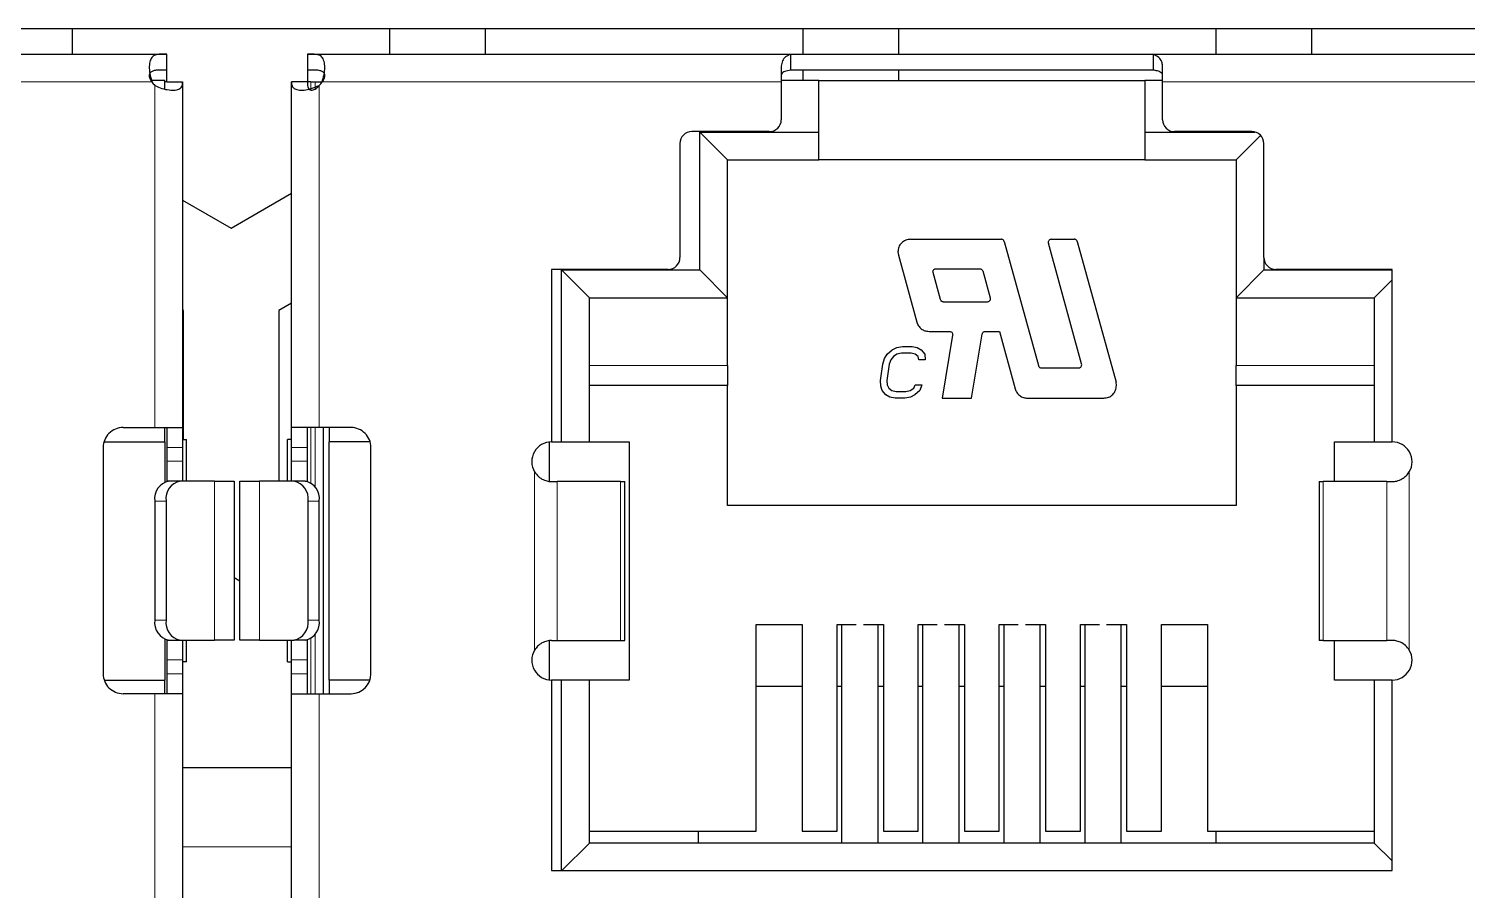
# Model space of a CAD drawing. Extents: x -260425 to 1294666, y -169889 to -2349.
# Drawn here: x 1000945.6 to 1001126.6, y -26463 to -26354.5 of the extents above; entities that cross this region are included whole.
import ezdxf

# ---------------------------------------------------------------- set-up
doc = ezdxf.new("R2010")
doc.units = 0
doc.header["$LTSCALE"] = 100
doc.layers.add('case', color=7, linetype='Continuous')

# ---------------------------------------------------------------- blocks, each defined once
blk = doc.blocks.new('АТС')
at = {"layer": 'case', "lineweight": 25}
for points in [[(3427, 113.99), (3427, 113.99), (1965, 113.99), (1965, 113.99)], [(2494, 113.99), (2494, 113.99), (2494, 110.79), (2494, 110.79)], [(2534, 110.79), (2534, 110.79), (2534, 113.99), (2534, 113.99)], [(2546, 113.99), (2546, 113.99), (2546, 110.79), (2546, 110.79)], [(2586, 110.79), (2586, 110.79), (2586, 113.99), (2586, 113.99)], [(2598, 113.99), (2598, 113.99), (2598, 110.79), (2598, 110.79)], [(2638, 110.79), (2638, 110.79), (2638, 113.99), (2638, 113.99)], [(2650, 113.99), (2650, 113.99), (2650, 110.79), (2650, 110.79)], [(2338.6, 110.79), (2338.6, 110.79), (2505.9, 110.79), (2505.9, 110.79)], [(2505.9, 108.79), (2505.9, 108.79), (2505.9, 110.79), (2505.9, 110.79)], [(2523.6, 110.79), (2523.6, 110.79), (2523.6, 108.79), (2523.6, 108.79)], [(2523.6, 110.79), (2523.6, 110.79), (2690.9, 110.79), (2690.9, 110.79)], [(2630.08, 110.76), (2630.08, 110.76), (2584.42, 110.76), (2584.42, 110.76)], [(2584.42, 110.76), (2584.42, 110.76), (2584.42, 108.78), (2584.42, 108.78)], [(2630.08, 110.76), (2630.08, 110.76), (2630.08, 108.78), (2630.08, 108.78)], [(2505.9, 107.29), (2505.9, 107.29), (2505.9, 108.79), (2505.9, 108.79)], [(2523.6, 108.79), (2523.6, 108.79), (2523.6, 107.29), (2523.6, 107.29)], [(2583.25, 109.29), (2583.25, 109.29), (2583.25, 107.29), (2583.25, 107.29)], [(2630.08, 108.78), (2630.08, 108.78), (2584.42, 108.78), (2584.42, 108.78)], [(2586, 107.49), (2586, 107.49), (2586, 108.78), (2586, 108.78)], [(2598, 108.78), (2598, 108.78), (2598, 107.49), (2598, 107.49)], [(2631.25, 107.29), (2631.25, 107.29), (2631.25, 109.29), (2631.25, 109.29)], [(2505.65, 107.49), (2505.65, 107.49), (2503.9, 107.49), (2503.9, 107.49)], [(2504.04, 107.29), (2504.14, 107.13), (2504.26, 106.99), (2504.4, 106.86)], [(2505.65, 106.37), (2505.65, 106.37), (2505.65, 107.49), (2505.65, 107.49)], [(2505.9, 107.29), (2505.9, 107.29), (2505.65, 107.29), (2505.65, 107.29)], [(2505.9, 107.29), (2505.9, 107.29), (2507.9, 107.29), (2507.9, 107.29)], [(2507.9, 107.29), (2507.9, 107.29), (2507.9, 63.79), (2507.9, 63.79)], [(2523.6, 107.29), (2523.6, 107.29), (2521.6, 107.29), (2521.6, 107.29)], [(2521.6, 63.79), (2521.6, 63.79), (2521.6, 107.29), (2521.6, 107.29)], [(2524.04, 107.29), (2524.04, 107.29), (2523.6, 107.29), (2523.6, 107.29)], [(2524.04, 107.29), (2524.04, 107.29), (2524.58, 107.29), (2524.58, 107.29)], [(2524.58, 107.29), (2524.58, 107.29), (2525.46, 107.29), (2525.46, 107.29)], [(2525.1, 106.86), (2525.24, 106.99), (2525.36, 107.13), (2525.46, 107.29)], [(2588, 107.49), (2588, 107.49), (2583.25, 107.49), (2583.25, 107.49)], [(2583.25, 107.29), (2583.25, 107.29), (2583.25, 102.54), (2583.25, 102.54)], [(2588, 100.99), (2588, 100.99), (2588, 107.49), (2588, 107.49)], [(2588, 107.49), (2588, 107.49), (2629, 107.49), (2629, 107.49)], [(2629, 107.49), (2629, 107.49), (2629, 100.99), (2629, 100.99)], [(2631.25, 107.49), (2631.25, 107.49), (2629, 107.49), (2629, 107.49)], [(2631.25, 102.54), (2631.25, 102.54), (2631.25, 107.29), (2631.25, 107.29)], [(2581.75, 101.04), (2582.58, 101.04), (2583.25, 101.71), (2583.25, 102.54)], [(2581.75, 101.04), (2581.75, 101.04), (2572, 101.04), (2572, 101.04)], [(2573, 100.99), (2573, 100.99), (2588, 100.99), (2588, 100.99)], [(2573, 83.64), (2573, 83.64), (2573, 100.99), (2573, 100.99)], [(2573, 100.99), (2573, 100.99), (2576.5, 97.49), (2576.5, 97.49)], [(2588, 97.49), (2588, 97.49), (2588, 100.99), (2588, 100.99)], [(2629, 100.99), (2629, 100.99), (2642.88, 100.99), (2642.88, 100.99)], [(2629, 100.99), (2629, 100.99), (2629, 97.49), (2629, 97.49)], [(2642.5, 101.04), (2642.5, 101.04), (2632.75, 101.04), (2632.75, 101.04)], [(2643.58, 100.57), (2643.58, 100.57), (2640.5, 97.49), (2640.5, 97.49)], [(2570.5, 99.54), (2570.5, 99.54), (2570.5, 85.19), (2570.5, 85.19)], [(2644, 85.19), (2644, 85.19), (2644, 99.54), (2644, 99.54)], [(2576.5, 80.14), (2576.5, 80.14), (2576.5, 97.49), (2576.5, 97.49)], [(2576.5, 97.49), (2576.5, 97.49), (2588, 97.49), (2588, 97.49)], [(2629, 97.49), (2629, 97.49), (2588, 97.49), (2588, 97.49)], [(2629, 97.49), (2629, 97.49), (2640.5, 97.49), (2640.5, 97.49)], [(2640.5, 97.49), (2640.5, 97.49), (2640.5, 80.14), (2640.5, 80.14)], [(2507.9, 92.42), (2507.9, 92.42), (2514, 88.9), (2514, 88.9)], [(2514, 88.9), (2514, 88.9), (2521.6, 93.29), (2521.6, 93.29)], [(2599.53, 87.49), (2599.53, 87.49), (2610.92, 87.49), (2610.92, 87.49)], [(2611.31, 87.2), (2611.31, 87.2), (2615.62, 71.59), (2615.62, 71.59)], [(2616.85, 87.09), (2616.85, 87.09), (2616.87, 86.99), (2616.87, 86.99)], [(2621.06, 71.8), (2621.06, 71.8), (2616.87, 86.99), (2616.87, 86.99)], [(2617.25, 87.49), (2617.25, 87.49), (2620.12, 87.49), (2620.12, 87.49)], [(2620.51, 87.2), (2620.51, 87.2), (2625.39, 69.52), (2625.39, 69.52)], [(2569, 83.69), (2569.83, 83.69), (2570.5, 84.36), (2570.5, 85.19)], [(2597.93, 85.89), (2597.93, 85.89), (2597.99, 85.47), (2597.99, 85.47)], [(2597.99, 85.47), (2597.99, 85.47), (2600.3, 77.07), (2600.3, 77.07)], [(2644, 85.19), (2644, 85.19), (2644, 83.64), (2644, 83.64)], [(2569, 83.69), (2569, 83.69), (2554.35, 83.69), (2554.35, 83.69)], [(2554.35, 83.69), (2554.35, 83.69), (2554.35, 61.99), (2554.35, 61.99)], [(2555.6, 83.64), (2555.6, 83.64), (2573, 83.64), (2573, 83.64)], [(2555.6, 61.99), (2555.6, 61.99), (2555.6, 83.64), (2555.6, 83.64)], [(2555.6, 83.64), (2555.6, 83.64), (2559.1, 80.14), (2559.1, 80.14)], [(2573, 83.64), (2573, 83.64), (2576.5, 80.14), (2576.5, 80.14)], [(2602.37, 83.29), (2602.37, 83.29), (2602.35, 83.39), (2602.35, 83.39)], [(2602.75, 83.79), (2602.75, 83.79), (2608.22, 83.79), (2608.22, 83.79)], [(2608.61, 83.5), (2608.61, 83.5), (2609.55, 80.1), (2609.55, 80.1)], [(2644, 83.64), (2644, 83.64), (2640.5, 80.14), (2640.5, 80.14)], [(2644, 83.64), (2644, 83.64), (2660.15, 83.64), (2660.15, 83.64)], [(2660.15, 83.69), (2660.15, 83.69), (2645.5, 83.69), (2645.5, 83.69)], [(2660.15, 61.99), (2660.15, 61.99), (2660.15, 83.69), (2660.15, 83.69)], [(2603.31, 79.89), (2603.31, 79.89), (2602.37, 83.29), (2602.37, 83.29)], [(2657.9, 80.14), (2657.9, 80.14), (2660.15, 82.39), (2660.15, 82.39)], [(2559.1, 80.14), (2559.1, 80.14), (2576.5, 80.14), (2576.5, 80.14)], [(2559.1, 61.99), (2559.1, 61.99), (2559.1, 80.14), (2559.1, 80.14)], [(2576.5, 71.59), (2576.5, 71.59), (2576.5, 80.14), (2576.5, 80.14)], [(2609.55, 80.1), (2609.55, 80.1), (2609.56, 79.99), (2609.56, 79.99)], [(2640.5, 80.14), (2640.5, 80.14), (2657.9, 80.14), (2657.9, 80.14)], [(2640.5, 80.14), (2640.5, 80.14), (2640.5, 71.59), (2640.5, 71.59)], [(2657.9, 80.14), (2657.9, 80.14), (2657.9, 61.99), (2657.9, 61.99)], [(2508, 78.54), (2508, 78.54), (2507.9, 78.6), (2507.9, 78.6)], [(2508, 62.29), (2508, 62.29), (2508, 78.54), (2508, 78.54)], [(2521.6, 79.46), (2521.6, 79.46), (2520, 78.54), (2520, 78.54)], [(2520, 78.54), (2520, 78.54), (2520, 57.04), (2520, 57.04)], [(2609.16, 79.59), (2609.16, 79.59), (2603.69, 79.59), (2603.69, 79.59)], [(2601.85, 75.89), (2601.85, 75.89), (2604.43, 75.89), (2604.43, 75.89)], [(2604.82, 75.43), (2604.82, 75.43), (2603.5, 67.49), (2603.5, 67.49)], [(2604.83, 75.49), (2604.83, 75.49), (2604.82, 75.43), (2604.82, 75.43)], [(2607.2, 67.49), (2607.2, 67.49), (2608.54, 75.56), (2608.54, 75.56)], [(2608.94, 75.89), (2608.94, 75.89), (2610.71, 75.89), (2610.71, 75.89)], [(2610.71, 75.89), (2610.71, 75.89), (2612.7, 68.67), (2612.7, 68.67)], [(2596.02, 71.78), (2596.02, 71.78), (2596.25, 72.47), (2596.25, 72.47)], [(2596.25, 72.47), (2596.25, 72.47), (2596.6, 73.02), (2596.6, 73.02)], [(2596.6, 73.02), (2596.6, 73.02), (2597.22, 73.58), (2597.22, 73.58)], [(2597.37, 72.75), (2597.37, 72.75), (2597.04, 72.33), (2597.04, 72.33)], [(2597.22, 73.58), (2597.22, 73.58), (2597.8, 73.85), (2597.8, 73.85)], [(2597.82, 73.02), (2597.82, 73.02), (2597.37, 72.75), (2597.37, 72.75)], [(2597.8, 73.85), (2597.8, 73.85), (2598.5, 73.99), (2598.5, 73.99)], [(2598.38, 73.16), (2598.38, 73.16), (2597.82, 73.02), (2597.82, 73.02)], [(2599.6, 73.16), (2599.6, 73.16), (2598.38, 73.16), (2598.38, 73.16)], [(2598.5, 73.99), (2598.5, 73.99), (2599.72, 73.99), (2599.72, 73.99)], [(2600.12, 73.02), (2600.12, 73.02), (2599.6, 73.16), (2599.6, 73.16)], [(2599.72, 73.99), (2599.72, 73.99), (2600.37, 73.85), (2600.37, 73.85)], [(2600.49, 72.75), (2600.49, 72.75), (2600.12, 73.02), (2600.12, 73.02)], [(2600.37, 73.85), (2600.37, 73.85), (2600.88, 73.58), (2600.88, 73.58)], [(2600.56, 72.33), (2600.56, 72.33), (2600.49, 72.75), (2600.49, 72.75)], [(2600.88, 73.58), (2600.88, 73.58), (2601.34, 73.02), (2601.34, 73.02)], [(2601.34, 73.02), (2601.34, 73.02), (2601.38, 72.33), (2601.38, 72.33)], [(2595.73, 69.71), (2595.73, 69.71), (2596.02, 71.78), (2596.02, 71.78)], [(2596.83, 71.78), (2596.83, 71.78), (2596.54, 69.71), (2596.54, 69.71)], [(2597.04, 72.33), (2597.04, 72.33), (2596.83, 71.78), (2596.83, 71.78)], [(2601.38, 72.33), (2601.38, 72.33), (2600.56, 72.33), (2600.56, 72.33)], [(2616, 71.29), (2616, 71.29), (2620.67, 71.29), (2620.67, 71.29)], [(2621.07, 71.69), (2621.07, 71.69), (2621.06, 71.8), (2621.06, 71.8)], [(2576.5, 69.09), (2576.5, 69.09), (2559.1, 69.09), (2559.1, 69.09)], [(2576.5, 53.99), (2576.5, 53.99), (2576.5, 69.09), (2576.5, 69.09)], [(2595.77, 69.01), (2595.77, 69.01), (2595.73, 69.71), (2595.73, 69.71)], [(2595.96, 68.46), (2595.96, 68.46), (2595.77, 69.01), (2595.77, 69.01)], [(2596.54, 69.71), (2596.54, 69.71), (2596.6, 69.15), (2596.6, 69.15)], [(2596.6, 69.15), (2596.6, 69.15), (2596.81, 68.74), (2596.81, 68.74)], [(2599.92, 68.74), (2599.92, 68.74), (2600.12, 69.15), (2600.12, 69.15)], [(2600.12, 69.15), (2600.12, 69.15), (2600.93, 69.15), (2600.93, 69.15)], [(2600.93, 69.15), (2600.93, 69.15), (2600.7, 68.46), (2600.7, 68.46)], [(2625.44, 69.09), (2625.44, 69.09), (2625.39, 69.52), (2625.39, 69.52)], [(2657.9, 69.09), (2657.9, 69.09), (2640.5, 69.09), (2640.5, 69.09)], [(2640.5, 69.09), (2640.5, 69.09), (2640.5, 53.99), (2640.5, 53.99)], [(2596.42, 67.91), (2596.42, 67.91), (2595.96, 68.46), (2595.96, 68.46)], [(2596.92, 67.63), (2596.92, 67.63), (2596.42, 67.91), (2596.42, 67.91)], [(2596.81, 68.74), (2596.81, 68.74), (2597.18, 68.46), (2597.18, 68.46)], [(2597.58, 67.49), (2597.58, 67.49), (2596.92, 67.63), (2596.92, 67.63)], [(2597.18, 68.46), (2597.18, 68.46), (2597.7, 68.32), (2597.7, 68.32)], [(2598.8, 67.49), (2598.8, 67.49), (2597.58, 67.49), (2597.58, 67.49)], [(2597.7, 68.32), (2597.7, 68.32), (2598.92, 68.32), (2598.92, 68.32)], [(2599.5, 67.63), (2599.5, 67.63), (2598.8, 67.49), (2598.8, 67.49)], [(2598.92, 68.32), (2598.92, 68.32), (2599.48, 68.46), (2599.48, 68.46)], [(2599.48, 68.46), (2599.48, 68.46), (2599.92, 68.74), (2599.92, 68.74)], [(2600.08, 67.91), (2600.08, 67.91), (2599.5, 67.63), (2599.5, 67.63)], [(2600.7, 68.46), (2600.7, 68.46), (2600.08, 67.91), (2600.08, 67.91)], [(2603.5, 67.49), (2603.5, 67.49), (2607.2, 67.49), (2607.2, 67.49)], [(2614.24, 67.49), (2614.24, 67.49), (2623.84, 67.49), (2623.84, 67.49)], [(2500.4, 63.79), (2500.4, 63.79), (2504.4, 63.79), (2504.4, 63.79)], [(2504.4, 63.79), (2504.4, 63.79), (2507.9, 63.79), (2507.9, 63.79)], [(2505.65, 61.99), (2505.65, 61.99), (2505.65, 63.79), (2505.65, 63.79)], [(2505.9, 63.79), (2505.9, 63.79), (2505.9, 61.29), (2505.9, 61.29)], [(2507.9, 63.79), (2507.9, 63.79), (2507.9, 61.29), (2507.9, 61.29)], [(2525.1, 63.79), (2525.1, 63.79), (2521.6, 63.79), (2521.6, 63.79)], [(2521.6, 61.29), (2521.6, 61.29), (2521.6, 63.79), (2521.6, 63.79)], [(2523.6, 61.29), (2523.6, 61.29), (2523.6, 63.79), (2523.6, 63.79)], [(2529.1, 63.79), (2529.1, 63.79), (2525.1, 63.79), (2525.1, 63.79)], [(2525.6, 63.79), (2525.6, 63.79), (2525.6, 30.29), (2525.6, 30.29)], [(2526.35, 63.79), (2526.35, 63.79), (2526.35, 61.99), (2526.35, 61.99)], [(2498, 61.99), (2498, 61.99), (2505.65, 61.99), (2505.65, 61.99)], [(2505.65, 61.99), (2505.65, 61.99), (2505.65, 56.93), (2505.65, 56.93)], [(2507.9, 62.29), (2507.9, 62.29), (2508.4, 62.29), (2508.4, 62.29)], [(2508.4, 57.04), (2508.4, 57.04), (2508.4, 62.29), (2508.4, 62.29)], [(2521.1, 57.04), (2521.1, 57.04), (2521.1, 62.29), (2521.1, 62.29)], [(2521.6, 62.29), (2521.6, 62.29), (2521.1, 62.29), (2521.1, 62.29)], [(2531.5, 61.99), (2531.5, 61.99), (2526.35, 61.99), (2526.35, 61.99)], [(2526.35, 31.99), (2526.35, 31.99), (2526.35, 61.99), (2526.35, 61.99)], [(2554.1, 57.02), (2554.1, 57.02), (2554.1, 61.98), (2554.1, 61.98)], [(2554.35, 61.99), (2554.35, 61.99), (2555.6, 61.99), (2555.6, 61.99)], [(2555.6, 61.99), (2555.6, 61.99), (2559.1, 61.99), (2559.1, 61.99)], [(2559.1, 61.99), (2559.1, 61.99), (2564.1, 61.99), (2564.1, 61.99)], [(2564.1, 61.99), (2564.1, 61.99), (2564.1, 31.99), (2564.1, 31.99)], [(2652.9, 56.99), (2652.9, 56.99), (2652.9, 61.99), (2652.9, 61.99)], [(2652.9, 61.99), (2652.9, 61.99), (2657.9, 61.99), (2657.9, 61.99)], [(2657.9, 61.99), (2657.9, 61.99), (2660.15, 61.99), (2660.15, 61.99)], [(2497.9, 61.29), (2497.9, 61.29), (2497.9, 32.79), (2497.9, 32.79)], [(2505.9, 61.29), (2505.9, 61.29), (2505.9, 59.54), (2505.9, 59.54)], [(2507.9, 61.29), (2507.9, 61.29), (2507.9, 59.54), (2507.9, 59.54)], [(2521.6, 59.54), (2521.6, 59.54), (2521.6, 61.29), (2521.6, 61.29)], [(2523.6, 59.54), (2523.6, 59.54), (2523.6, 61.29), (2523.6, 61.29)], [(2531.6, 32.79), (2531.6, 32.79), (2531.6, 61.29), (2531.6, 61.29)], [(2505.9, 59.54), (2505.9, 59.54), (2505.9, 57.04), (2505.9, 57.04)], [(2507.9, 59.54), (2507.9, 59.54), (2507.9, 57.04), (2507.9, 57.04)], [(2521.6, 57.04), (2521.6, 57.04), (2521.6, 59.54), (2521.6, 59.54)], [(2523.6, 57.04), (2523.6, 57.04), (2523.6, 59.54), (2523.6, 59.54)], [(2506.17, 57.04), (2505.01, 56.81), (2504.23, 55.71), (2504.4, 54.54)], [(2507.58, 57.04), (2506.42, 56.81), (2505.65, 55.71), (2505.81, 54.54)], [(2506.17, 57.04), (2506.17, 57.04), (2505.9, 57.04), (2505.9, 57.04)], [(2505.9, 57.04), (2505.9, 57.04), (2505.9, 57.01), (2505.9, 57.01)], [(2507.58, 57.04), (2507.58, 57.04), (2506.17, 57.04), (2506.17, 57.04)], [(2511.91, 57.04), (2511.91, 57.04), (2507.58, 57.04), (2507.58, 57.04)], [(2511.91, 57.04), (2511.91, 57.04), (2514.4, 57.04), (2514.4, 57.04)], [(2514.4, 57.04), (2514.4, 57.04), (2514.4, 37.04), (2514.4, 37.04)], [(2515.1, 37.04), (2515.1, 37.04), (2515.1, 57.04), (2515.1, 57.04)], [(2515.1, 57.04), (2515.1, 57.04), (2517.59, 57.04), (2517.59, 57.04)], [(2521.92, 57.04), (2521.92, 57.04), (2517.59, 57.04), (2517.59, 57.04)], [(2523.33, 57.04), (2523.33, 57.04), (2521.92, 57.04), (2521.92, 57.04)], [(2523.69, 54.54), (2523.85, 55.71), (2523.08, 56.81), (2521.92, 57.04)], [(2525.1, 54.54), (2525.27, 55.71), (2524.49, 56.81), (2523.33, 57.04)], [(2523.33, 57.04), (2523.33, 57.04), (2523.6, 57.04), (2523.6, 57.04)], [(2523.6, 57.01), (2523.6, 57.01), (2523.6, 57.04), (2523.6, 57.04)], [(2554.35, 56.99), (2554.35, 56.99), (2555.04, 56.99), (2555.04, 56.99)], [(2563.03, 56.99), (2563.03, 56.99), (2555.04, 56.99), (2555.04, 56.99)], [(2563.03, 56.99), (2563.03, 56.99), (2563.56, 56.99), (2563.56, 56.99)], [(2563.56, 36.99), (2563.56, 36.99), (2563.56, 56.99), (2563.56, 56.99)], [(2650.94, 56.99), (2650.94, 56.99), (2650.94, 36.99), (2650.94, 36.99)], [(2650.94, 56.99), (2650.94, 56.99), (2651.46, 56.99), (2651.46, 56.99)], [(2651.46, 56.99), (2651.46, 56.99), (2651.47, 56.99), (2651.47, 56.99)], [(2659.46, 56.99), (2659.46, 56.99), (2651.47, 56.99), (2651.47, 56.99)], [(2659.46, 56.99), (2659.46, 56.99), (2660.15, 56.99), (2660.15, 56.99)], [(2504.4, 54.54), (2504.4, 54.54), (2504.4, 39.54), (2504.4, 39.54)], [(2505.81, 54.54), (2505.81, 54.54), (2505.81, 39.54), (2505.81, 39.54)], [(2523.69, 39.54), (2523.69, 39.54), (2523.69, 54.54), (2523.69, 54.54)], [(2525.1, 39.54), (2525.1, 39.54), (2525.1, 54.54), (2525.1, 54.54)], [(2640.5, 53.99), (2640.5, 53.99), (2576.5, 53.99), (2576.5, 53.99)], [(2515.1, 44.45), (2515.1, 44.45), (2514.4, 44.86), (2514.4, 44.86)], [(2504.4, 39.54), (2504.23, 38.37), (2505.01, 37.28), (2506.17, 37.04)], [(2505.81, 39.54), (2505.65, 38.37), (2506.42, 37.28), (2507.58, 37.04)], [(2521.92, 37.04), (2523.08, 37.28), (2523.85, 38.37), (2523.69, 39.54)], [(2523.33, 37.04), (2524.49, 37.28), (2525.27, 38.37), (2525.1, 39.54)], [(2580.1, 38.99), (2580.1, 38.99), (2585.9, 38.99), (2585.9, 38.99)], [(2580.1, 12.99), (2580.1, 12.99), (2580.1, 38.99), (2580.1, 38.99)], [(2585.9, 38.99), (2585.9, 38.99), (2585.9, 12.99), (2585.9, 12.99)], [(2590.3, 38.99), (2590.3, 38.99), (2592.69, 38.99), (2592.69, 38.99)], [(2590.3, 12.99), (2590.3, 12.99), (2590.3, 38.99), (2590.3, 38.99)], [(2590.85, 38.99), (2590.85, 38.99), (2590.85, 11.49), (2590.85, 11.49)], [(2593.61, 38.99), (2593.61, 38.99), (2596.1, 38.99), (2596.1, 38.99)], [(2595.45, 11.49), (2595.45, 11.49), (2595.45, 38.99), (2595.45, 38.99)], [(2596.1, 38.99), (2596.1, 38.99), (2596.1, 12.99), (2596.1, 12.99)], [(2600.5, 38.99), (2600.5, 38.99), (2602.89, 38.99), (2602.89, 38.99)], [(2600.5, 12.99), (2600.5, 12.99), (2600.5, 38.99), (2600.5, 38.99)], [(2601.05, 38.99), (2601.05, 38.99), (2601.05, 11.49), (2601.05, 11.49)], [(2603.81, 38.99), (2603.81, 38.99), (2606.3, 38.99), (2606.3, 38.99)], [(2605.65, 11.49), (2605.65, 11.49), (2605.65, 38.99), (2605.65, 38.99)], [(2606.3, 38.99), (2606.3, 38.99), (2606.3, 12.99), (2606.3, 12.99)], [(2610.7, 38.99), (2610.7, 38.99), (2613.09, 38.99), (2613.09, 38.99)], [(2610.7, 12.99), (2610.7, 12.99), (2610.7, 38.99), (2610.7, 38.99)], [(2611.25, 38.99), (2611.25, 38.99), (2611.25, 11.49), (2611.25, 11.49)], [(2614.01, 38.99), (2614.01, 38.99), (2616.5, 38.99), (2616.5, 38.99)], [(2615.85, 11.49), (2615.85, 11.49), (2615.85, 38.99), (2615.85, 38.99)], [(2616.5, 38.99), (2616.5, 38.99), (2616.5, 12.99), (2616.5, 12.99)], [(2620.9, 38.99), (2620.9, 38.99), (2623.29, 38.99), (2623.29, 38.99)], [(2620.9, 12.99), (2620.9, 12.99), (2620.9, 38.99), (2620.9, 38.99)], [(2621.45, 38.99), (2621.45, 38.99), (2621.45, 11.49), (2621.45, 11.49)], [(2624.21, 38.99), (2624.21, 38.99), (2626.7, 38.99), (2626.7, 38.99)], [(2626.05, 11.49), (2626.05, 11.49), (2626.05, 38.99), (2626.05, 38.99)], [(2626.7, 38.99), (2626.7, 38.99), (2626.7, 12.99), (2626.7, 12.99)], [(2631.1, 38.99), (2631.1, 38.99), (2636.9, 38.99), (2636.9, 38.99)], [(2631.1, 12.99), (2631.1, 12.99), (2631.1, 38.99), (2631.1, 38.99)], [(2636.9, 38.99), (2636.9, 38.99), (2636.9, 12.99), (2636.9, 12.99)], [(2505.65, 37.15), (2505.65, 37.15), (2505.65, 31.99), (2505.65, 31.99)], [(2505.9, 37.07), (2505.9, 37.07), (2505.9, 37.04), (2505.9, 37.04)], [(2505.9, 37.04), (2505.9, 37.04), (2506.17, 37.04), (2506.17, 37.04)], [(2505.9, 37.04), (2505.9, 37.04), (2505.9, 34.54), (2505.9, 34.54)], [(2506.17, 37.04), (2506.17, 37.04), (2507.58, 37.04), (2507.58, 37.04)], [(2507.58, 37.04), (2507.58, 37.04), (2511.91, 37.04), (2511.91, 37.04)], [(2507.9, 37.04), (2507.9, 37.04), (2507.9, 34.54), (2507.9, 34.54)], [(2508.4, 34.29), (2508.4, 34.29), (2508.4, 37.04), (2508.4, 37.04)], [(2514.4, 37.04), (2514.4, 37.04), (2511.91, 37.04), (2511.91, 37.04)], [(2517.59, 37.04), (2517.59, 37.04), (2515.1, 37.04), (2515.1, 37.04)], [(2517.59, 37.04), (2517.59, 37.04), (2521.92, 37.04), (2521.92, 37.04)], [(2521.1, 34.29), (2521.1, 34.29), (2521.1, 37.04), (2521.1, 37.04)], [(2521.6, 34.54), (2521.6, 34.54), (2521.6, 37.04), (2521.6, 37.04)], [(2523.33, 37.04), (2523.33, 37.04), (2521.92, 37.04), (2521.92, 37.04)], [(2523.6, 37.04), (2523.6, 37.04), (2523.33, 37.04), (2523.33, 37.04)], [(2523.6, 37.04), (2523.6, 37.04), (2523.6, 37.07), (2523.6, 37.07)], [(2523.6, 34.54), (2523.6, 34.54), (2523.6, 37.04), (2523.6, 37.04)], [(2554.1, 32.01), (2554.1, 32.01), (2554.1, 36.96), (2554.1, 36.96)], [(2554.35, 36.99), (2554.35, 36.99), (2555.04, 36.99), (2555.04, 36.99)], [(2555.04, 36.99), (2555.04, 36.99), (2563.03, 36.99), (2563.03, 36.99)], [(2563.03, 36.99), (2563.03, 36.99), (2563.56, 36.99), (2563.56, 36.99)], [(2651.46, 36.99), (2651.46, 36.99), (2650.94, 36.99), (2650.94, 36.99)], [(2651.47, 36.99), (2651.47, 36.99), (2651.46, 36.99), (2651.46, 36.99)], [(2651.47, 36.99), (2651.47, 36.99), (2659.46, 36.99), (2659.46, 36.99)], [(2652.9, 31.99), (2652.9, 31.99), (2652.9, 36.99), (2652.9, 36.99)], [(2660.15, 36.99), (2660.15, 36.99), (2659.46, 36.99), (2659.46, 36.99)], [(2505.9, 34.54), (2505.9, 34.54), (2505.9, 32.79), (2505.9, 32.79)], [(2507.9, 34.54), (2507.9, 34.54), (2507.9, 32.79), (2507.9, 32.79)], [(2521.6, 32.79), (2521.6, 32.79), (2521.6, 34.54), (2521.6, 34.54)], [(2523.6, 32.79), (2523.6, 32.79), (2523.6, 34.54), (2523.6, 34.54)], [(2505.9, 32.79), (2505.9, 32.79), (2505.9, 30.29), (2505.9, 30.29)], [(2508.4, 34.29), (2508.4, 34.29), (2507.9, 34.29), (2507.9, 34.29)], [(2507.9, 32.79), (2507.9, 32.79), (2507.9, 30.29), (2507.9, 30.29)], [(2521.1, 34.29), (2521.1, 34.29), (2521.6, 34.29), (2521.6, 34.29)], [(2521.6, 30.29), (2521.6, 30.29), (2521.6, 32.79), (2521.6, 32.79)], [(2523.6, 30.29), (2523.6, 30.29), (2523.6, 32.79), (2523.6, 32.79)], [(2529.1, 30.29), (2530.48, 30.29), (2531.6, 31.41), (2531.6, 32.79)], [(2498.03, 31.99), (2498.03, 31.99), (2505.65, 31.99), (2505.65, 31.99)], [(2505.65, 30.29), (2505.65, 30.29), (2505.65, 31.99), (2505.65, 31.99)], [(2526.35, 31.99), (2526.35, 31.99), (2526.35, 30.29), (2526.35, 30.29)], [(2531.47, 31.99), (2531.47, 31.99), (2526.35, 31.99), (2526.35, 31.99)], [(2555.6, 31.99), (2555.6, 31.99), (2554.35, 31.99), (2554.35, 31.99)], [(2554.35, 31.99), (2554.35, 31.99), (2554.35, 8.04), (2554.35, 8.04)], [(2555.6, 8.04), (2555.6, 8.04), (2555.6, 31.99), (2555.6, 31.99)], [(2559.1, 31.99), (2559.1, 31.99), (2555.6, 31.99), (2555.6, 31.99)], [(2559.1, 11.49), (2559.1, 11.49), (2559.1, 31.99), (2559.1, 31.99)], [(2564.1, 31.99), (2564.1, 31.99), (2559.1, 31.99), (2559.1, 31.99)], [(2585.9, 31.19), (2585.9, 31.19), (2580.1, 31.19), (2580.1, 31.19)], [(2590.85, 31.19), (2590.85, 31.19), (2590.3, 31.19), (2590.3, 31.19)], [(2596.1, 31.19), (2596.1, 31.19), (2595.45, 31.19), (2595.45, 31.19)], [(2601.05, 31.19), (2601.05, 31.19), (2600.5, 31.19), (2600.5, 31.19)], [(2606.3, 31.19), (2606.3, 31.19), (2605.65, 31.19), (2605.65, 31.19)], [(2611.25, 31.19), (2611.25, 31.19), (2610.7, 31.19), (2610.7, 31.19)], [(2616.5, 31.19), (2616.5, 31.19), (2615.85, 31.19), (2615.85, 31.19)], [(2621.45, 31.19), (2621.45, 31.19), (2620.9, 31.19), (2620.9, 31.19)], [(2626.7, 31.19), (2626.7, 31.19), (2626.05, 31.19), (2626.05, 31.19)], [(2636.9, 31.19), (2636.9, 31.19), (2631.1, 31.19), (2631.1, 31.19)], [(2657.9, 31.99), (2657.9, 31.99), (2652.9, 31.99), (2652.9, 31.99)], [(2657.9, 31.99), (2657.9, 31.99), (2657.9, 11.49), (2657.9, 11.49)], [(2660.15, 31.99), (2660.15, 31.99), (2657.9, 31.99), (2657.9, 31.99)], [(2660.15, 8.04), (2660.15, 8.04), (2660.15, 31.99), (2660.15, 31.99)], [(2504.4, 30.29), (2504.4, 30.29), (2500.4, 30.29), (2500.4, 30.29)], [(2507.9, 30.29), (2507.9, 30.29), (2504.4, 30.29), (2504.4, 30.29)], [(2507.9, 30.29), (2507.9, 30.29), (2507.9, -61.71), (2507.9, -61.71)], [(2521.6, -61.71), (2521.6, -61.71), (2521.6, 30.29), (2521.6, 30.29)], [(2521.6, 30.29), (2521.6, 30.29), (2525.1, 30.29), (2525.1, 30.29)], [(2525.1, 30.29), (2525.1, 30.29), (2529.1, 30.29), (2529.1, 30.29)], [(2507.9, 20.99), (2507.9, 20.99), (2521.6, 20.99), (2521.6, 20.99)], [(2559.1, 12.99), (2559.1, 12.99), (2575.7, 12.99), (2575.7, 12.99)], [(2572.85, 11.49), (2572.85, 11.49), (2572.85, 12.99), (2572.85, 12.99)], [(2575.7, 12.99), (2575.7, 12.99), (2580.1, 12.99), (2580.1, 12.99)], [(2585.9, 12.99), (2585.9, 12.99), (2590.3, 12.99), (2590.3, 12.99)], [(2596.1, 12.99), (2596.1, 12.99), (2600.5, 12.99), (2600.5, 12.99)], [(2606.3, 12.99), (2606.3, 12.99), (2610.7, 12.99), (2610.7, 12.99)], [(2616.5, 12.99), (2616.5, 12.99), (2620.9, 12.99), (2620.9, 12.99)], [(2626.7, 12.99), (2626.7, 12.99), (2631.1, 12.99), (2631.1, 12.99)], [(2636.9, 12.99), (2636.9, 12.99), (2641.3, 12.99), (2641.3, 12.99)], [(2637.95, 12.99), (2637.95, 12.99), (2637.95, 11.49), (2637.95, 11.49)], [(2641.3, 12.99), (2641.3, 12.99), (2657.9, 12.99), (2657.9, 12.99)], [(2555.65, 8.04), (2555.65, 8.04), (2559.1, 11.49), (2559.1, 11.49)], [(2657.9, 11.49), (2657.9, 11.49), (2559.1, 11.49), (2559.1, 11.49)], [(2660.15, 9.24), (2660.15, 9.24), (2657.9, 11.49), (2657.9, 11.49)], [(2554.35, 8.04), (2554.35, 8.04), (2660.15, 8.04), (2660.15, 8.04)]]:
    blk.add_open_spline(points, degree=3, dxfattribs=at)
for points, knots in [([(2505.9, 110.79), (2505.76, 110.79), (2505.63, 110.79), (2505.5, 110.79), (2505.5, 110.79), (2505.35, 110.79), (2505.21, 110.79), (2505.08, 110.78), (2505.08, 110.78), (2504.89, 110.77), (2504.73, 110.76), (2504.58, 110.72), (2504.58, 110.72), (2504.39, 110.67), (2504.23, 110.59), (2504.11, 110.47), (2504.11, 110.47), (2503.98, 110.34), (2503.89, 110.18), (2503.83, 109.98), (2503.83, 109.98), (2503.76, 109.77), (2503.72, 109.53), (2503.71, 109.25), (2503.71, 109.25), (2503.7, 108.97), (2503.72, 108.66), (2503.77, 108.34), (2503.77, 108.34), (2503.83, 107.99), (2503.94, 107.64), (2504.04, 107.29)], [0, 0, 0, 0, 0.111111, 0.111111, 0.111111, 0.111111, 0.222222, 0.222222, 0.222222, 0.222222, 0.333333, 0.333333, 0.333333, 0.333333, 0.444444, 0.444444, 0.444444, 0.444444, 0.555556, 0.555556, 0.555556, 0.555556, 0.666667, 0.666667, 0.666667, 0.666667, 0.777778, 0.777778, 0.777778, 0.777778, 1, 1, 1, 1]), ([(2525.46, 107.29), (2525.55, 107.59), (2525.64, 107.89), (2525.7, 108.18), (2525.7, 108.18), (2525.77, 108.5), (2525.79, 108.81), (2525.79, 109.1), (2525.79, 109.1), (2525.79, 109.39), (2525.76, 109.66), (2525.7, 109.88), (2525.7, 109.88), (2525.64, 110.11), (2525.55, 110.29), (2525.43, 110.43), (2525.43, 110.43), (2525.3, 110.57), (2525.14, 110.66), (2524.93, 110.72), (2524.93, 110.72), (2524.79, 110.75), (2524.63, 110.77), (2524.45, 110.78), (2524.45, 110.78), (2524.3, 110.79), (2524.14, 110.79), (2523.97, 110.79), (2523.97, 110.79), (2523.85, 110.79), (2523.73, 110.79), (2523.6, 110.79)], [0, 0, 0, 0, 0.111111, 0.111111, 0.111111, 0.111111, 0.222222, 0.222222, 0.222222, 0.222222, 0.333333, 0.333333, 0.333333, 0.333333, 0.444444, 0.444444, 0.444444, 0.444444, 0.555556, 0.555556, 0.555556, 0.555556, 0.666667, 0.666667, 0.666667, 0.666667, 0.777778, 0.777778, 0.777778, 0.777778, 1, 1, 1, 1]), ([(2584.42, 110.76), (2584.21, 110.68), (2583.99, 110.6), (2583.79, 110.45), (2583.79, 110.45), (2583.63, 110.32), (2583.48, 110.16), (2583.4, 109.94), (2583.4, 109.94), (2583.32, 109.75), (2583.28, 109.52), (2583.25, 109.29)], [0, 0, 0, 0, 0.25, 0.25, 0.25, 0.25, 0.5, 0.5, 0.5, 0.5, 1, 1, 1, 1]), ([(2631.25, 109.29), (2631.23, 109.48), (2631.2, 109.67), (2631.15, 109.83), (2631.15, 109.83), (2631.08, 110.06), (2630.94, 110.24), (2630.79, 110.37), (2630.79, 110.37), (2630.58, 110.56), (2630.33, 110.66), (2630.08, 110.76)], [0, 0, 0, 0, 0.25, 0.25, 0.25, 0.25, 0.5, 0.5, 0.5, 0.5, 1, 1, 1, 1]), ([(2505.9, 108.79), (2505.56, 108.8), (2505.21, 108.8), (2504.89, 108.78), (2504.89, 108.78), (2504.68, 108.77), (2504.49, 108.76), (2504.31, 108.72), (2504.31, 108.72), (2504.25, 108.7), (2504.19, 108.69), (2504.14, 108.66), (2504.14, 108.66), (2504.03, 108.62), (2503.93, 108.56), (2503.85, 108.48), (2503.85, 108.48), (2503.8, 108.42), (2503.76, 108.35), (2503.74, 108.27), (2503.74, 108.27), (2503.71, 108.19), (2503.7, 108.09), (2503.71, 108), (2503.71, 108), (2503.72, 107.91), (2503.74, 107.82), (2503.78, 107.73), (2503.78, 107.73), (2503.81, 107.64), (2503.86, 107.55), (2503.91, 107.46), (2503.91, 107.46), (2503.95, 107.4), (2504, 107.35), (2504.04, 107.29)], [0, 0, 0, 0, 0.1, 0.1, 0.1, 0.1, 0.2, 0.2, 0.2, 0.2, 0.3, 0.3, 0.3, 0.3, 0.4, 0.4, 0.4, 0.4, 0.5, 0.5, 0.5, 0.5, 0.6, 0.6, 0.6, 0.6, 0.7, 0.7, 0.7, 0.7, 0.8, 0.8, 0.8, 0.8, 1, 1, 1, 1]), ([(2525.46, 107.29), (2525.54, 107.4), (2525.62, 107.51), (2525.68, 107.63), (2525.68, 107.63), (2525.73, 107.72), (2525.76, 107.82), (2525.78, 107.92), (2525.78, 107.92), (2525.79, 108.01), (2525.8, 108.11), (2525.78, 108.19), (2525.78, 108.19), (2525.77, 108.27), (2525.74, 108.34), (2525.71, 108.4), (2525.71, 108.4), (2525.67, 108.47), (2525.61, 108.52), (2525.55, 108.57), (2525.55, 108.57), (2525.46, 108.63), (2525.35, 108.68), (2525.22, 108.71), (2525.22, 108.71), (2525.04, 108.76), (2524.83, 108.77), (2524.62, 108.78), (2524.62, 108.78), (2524.29, 108.8), (2523.95, 108.8), (2523.6, 108.79)], [0, 0, 0, 0, 0.111111, 0.111111, 0.111111, 0.111111, 0.222222, 0.222222, 0.222222, 0.222222, 0.333333, 0.333333, 0.333333, 0.333333, 0.444444, 0.444444, 0.444444, 0.444444, 0.555556, 0.555556, 0.555556, 0.555556, 0.666667, 0.666667, 0.666667, 0.666667, 0.777778, 0.777778, 0.777778, 0.777778, 1, 1, 1, 1]), ([(2584.42, 108.78), (2584.17, 108.74), (2583.92, 108.7), (2583.7, 108.61), (2583.7, 108.61), (2583.61, 108.57), (2583.53, 108.53), (2583.46, 108.48), (2583.46, 108.48), (2583.39, 108.43), (2583.32, 108.37), (2583.29, 108.29), (2583.29, 108.29), (2583.27, 108.25), (2583.26, 108.2), (2583.25, 108.15)], [0, 0, 0, 0, 0.2, 0.2, 0.2, 0.2, 0.4, 0.4, 0.4, 0.4, 0.6, 0.6, 0.6, 0.6, 1, 1, 1, 1]), ([(2631.25, 108.15), (2631.24, 108.2), (2631.23, 108.26), (2631.2, 108.3), (2631.2, 108.3), (2631.17, 108.37), (2631.12, 108.41), (2631.07, 108.46), (2631.07, 108.46), (2630.93, 108.57), (2630.76, 108.64), (2630.59, 108.68), (2630.59, 108.68), (2630.42, 108.73), (2630.25, 108.75), (2630.08, 108.78)], [0, 0, 0, 0, 0.2, 0.2, 0.2, 0.2, 0.4, 0.4, 0.4, 0.4, 0.6, 0.6, 0.6, 0.6, 1, 1, 1, 1]), ([(2504.4, 106.86), (2504.7, 106.72), (2505, 106.58), (2505.3, 106.48), (2505.3, 106.48), (2505.6, 106.38), (2505.91, 106.33), (2506.19, 106.3), (2506.19, 106.3), (2506.48, 106.26), (2506.75, 106.26), (2506.97, 106.28), (2506.97, 106.28), (2507.2, 106.31), (2507.39, 106.36), (2507.54, 106.45), (2507.54, 106.45), (2507.68, 106.53), (2507.79, 106.65), (2507.84, 106.82), (2507.84, 106.82), (2507.88, 106.95), (2507.89, 107.12), (2507.9, 107.29)], [0, 0, 0, 0, 0.142857, 0.142857, 0.142857, 0.142857, 0.285714, 0.285714, 0.285714, 0.285714, 0.428571, 0.428571, 0.428571, 0.428571, 0.571429, 0.571429, 0.571429, 0.571429, 0.714286, 0.714286, 0.714286, 0.714286, 1, 1, 1, 1]), ([(2521.6, 107.29), (2521.61, 107.12), (2521.62, 106.94), (2521.67, 106.8), (2521.67, 106.8), (2521.71, 106.66), (2521.8, 106.56), (2521.92, 106.48), (2521.92, 106.48), (2522.05, 106.39), (2522.22, 106.33), (2522.43, 106.29), (2522.43, 106.29), (2522.65, 106.26), (2522.91, 106.26), (2523.2, 106.28), (2523.2, 106.28), (2523.48, 106.31), (2523.79, 106.36), (2524.1, 106.45), (2524.1, 106.45), (2524.43, 106.55), (2524.77, 106.71), (2525.1, 106.86)], [0, 0, 0, 0, 0.142857, 0.142857, 0.142857, 0.142857, 0.285714, 0.285714, 0.285714, 0.285714, 0.428571, 0.428571, 0.428571, 0.428571, 0.571429, 0.571429, 0.571429, 0.571429, 0.714286, 0.714286, 0.714286, 0.714286, 1, 1, 1, 1]), ([(2523.6, 107.29), (2523.6, 107.08), (2523.61, 106.87), (2523.65, 106.7), (2523.65, 106.7), (2523.67, 106.6), (2523.71, 106.52), (2523.75, 106.45), (2523.75, 106.45), (2523.81, 106.38), (2523.87, 106.33), (2523.95, 106.3), (2523.95, 106.3), (2524.03, 106.27), (2524.11, 106.26), (2524.2, 106.27), (2524.2, 106.27), (2524.28, 106.28), (2524.36, 106.3), (2524.45, 106.33), (2524.45, 106.33), (2524.54, 106.37), (2524.62, 106.42), (2524.7, 106.47), (2524.7, 106.47), (2524.83, 106.56), (2524.94, 106.66), (2525.04, 106.78), (2525.04, 106.78), (2525.06, 106.81), (2525.08, 106.83), (2525.1, 106.86)], [0, 0, 0, 0, 0.111111, 0.111111, 0.111111, 0.111111, 0.222222, 0.222222, 0.222222, 0.222222, 0.333333, 0.333333, 0.333333, 0.333333, 0.444444, 0.444444, 0.444444, 0.444444, 0.555556, 0.555556, 0.555556, 0.555556, 0.666667, 0.666667, 0.666667, 0.666667, 0.777778, 0.777778, 0.777778, 0.777778, 1, 1, 1, 1]), ([(2631.25, 102.54), (2631.25, 102.15), (2631.41, 101.76), (2631.69, 101.48), (2631.69, 101.48), (2631.97, 101.2), (2632.35, 101.04), (2632.75, 101.04)], [0, 0, 0, 0, 0.333333, 0.333333, 0.333333, 0.333333, 1, 1, 1, 1]), ([(2572, 101.04), (2571.6, 101.04), (2571.22, 100.88), (2570.94, 100.6), (2570.94, 100.6), (2570.66, 100.32), (2570.5, 99.94), (2570.5, 99.54)], [0, 0, 0, 0, 0.333333, 0.333333, 0.333333, 0.333333, 1, 1, 1, 1]), ([(2644, 99.54), (2644, 99.94), (2643.84, 100.32), (2643.56, 100.6), (2643.56, 100.6), (2643.28, 100.88), (2642.9, 101.04), (2642.5, 101.04)], [0, 0, 0, 0, 0.333333, 0.333333, 0.333333, 0.333333, 1, 1, 1, 1]), ([(2599.53, 87.49), (2599.32, 87.47), (2599.11, 87.44), (2598.92, 87.37), (2598.92, 87.37), (2598.72, 87.3), (2598.55, 87.17), (2598.4, 87.02), (2598.4, 87.02), (2598.25, 86.87), (2598.12, 86.7), (2598.05, 86.51), (2598.05, 86.51), (2597.98, 86.31), (2597.95, 86.1), (2597.93, 85.89)], [0, 0, 0, 0, 0.2, 0.2, 0.2, 0.2, 0.4, 0.4, 0.4, 0.4, 0.6, 0.6, 0.6, 0.6, 1, 1, 1, 1]), ([(2611.31, 87.2), (2611.29, 87.24), (2611.28, 87.28), (2611.25, 87.32), (2611.25, 87.32), (2611.23, 87.35), (2611.2, 87.38), (2611.17, 87.41), (2611.17, 87.41), (2611.13, 87.44), (2611.09, 87.46), (2611.05, 87.47), (2611.05, 87.47), (2611.01, 87.48), (2610.97, 87.49), (2610.92, 87.49)], [0, 0, 0, 0, 0.2, 0.2, 0.2, 0.2, 0.4, 0.4, 0.4, 0.4, 0.6, 0.6, 0.6, 0.6, 1, 1, 1, 1]), ([(2617.25, 87.49), (2617.2, 87.49), (2617.15, 87.48), (2617.1, 87.46), (2617.1, 87.46), (2617.05, 87.44), (2617.01, 87.41), (2616.97, 87.38), (2616.97, 87.38), (2616.93, 87.34), (2616.9, 87.29), (2616.88, 87.25), (2616.88, 87.25), (2616.87, 87.2), (2616.86, 87.15), (2616.85, 87.09)], [0, 0, 0, 0, 0.2, 0.2, 0.2, 0.2, 0.4, 0.4, 0.4, 0.4, 0.6, 0.6, 0.6, 0.6, 1, 1, 1, 1]), ([(2620.51, 87.2), (2620.49, 87.24), (2620.48, 87.28), (2620.46, 87.32), (2620.46, 87.32), (2620.43, 87.35), (2620.4, 87.38), (2620.37, 87.41), (2620.37, 87.41), (2620.33, 87.44), (2620.29, 87.46), (2620.25, 87.47), (2620.25, 87.47), (2620.21, 87.48), (2620.17, 87.49), (2620.12, 87.49)], [0, 0, 0, 0, 0.2, 0.2, 0.2, 0.2, 0.4, 0.4, 0.4, 0.4, 0.6, 0.6, 0.6, 0.6, 1, 1, 1, 1]), ([(2644, 85.19), (2644, 84.8), (2644.16, 84.41), (2644.44, 84.13), (2644.44, 84.13), (2644.72, 83.85), (2645.1, 83.69), (2645.5, 83.69)], [0, 0, 0, 0, 0.333333, 0.333333, 0.333333, 0.333333, 1, 1, 1, 1]), ([(2602.35, 83.39), (2602.36, 83.45), (2602.37, 83.5), (2602.38, 83.55), (2602.38, 83.55), (2602.4, 83.59), (2602.43, 83.64), (2602.47, 83.68), (2602.47, 83.68), (2602.51, 83.71), (2602.55, 83.74), (2602.6, 83.76), (2602.6, 83.76), (2602.65, 83.78), (2602.7, 83.79), (2602.75, 83.79)], [0, 0, 0, 0, 0.2, 0.2, 0.2, 0.2, 0.4, 0.4, 0.4, 0.4, 0.6, 0.6, 0.6, 0.6, 1, 1, 1, 1]), ([(2608.22, 83.79), (2608.27, 83.79), (2608.31, 83.78), (2608.35, 83.77), (2608.35, 83.77), (2608.39, 83.76), (2608.43, 83.74), (2608.47, 83.71), (2608.47, 83.71), (2608.5, 83.68), (2608.53, 83.65), (2608.56, 83.62), (2608.56, 83.62), (2608.58, 83.58), (2608.59, 83.54), (2608.61, 83.5)], [0, 0, 0, 0, 0.2, 0.2, 0.2, 0.2, 0.4, 0.4, 0.4, 0.4, 0.6, 0.6, 0.6, 0.6, 1, 1, 1, 1]), ([(2603.69, 79.59), (2603.65, 79.6), (2603.61, 79.6), (2603.56, 79.61), (2603.56, 79.61), (2603.52, 79.63), (2603.48, 79.65), (2603.45, 79.67), (2603.45, 79.67), (2603.41, 79.7), (2603.38, 79.73), (2603.36, 79.77), (2603.36, 79.77), (2603.34, 79.81), (2603.32, 79.85), (2603.31, 79.89)], [0, 0, 0, 0, 0.2, 0.2, 0.2, 0.2, 0.4, 0.4, 0.4, 0.4, 0.6, 0.6, 0.6, 0.6, 1, 1, 1, 1]), ([(2609.56, 79.99), (2609.56, 79.94), (2609.55, 79.89), (2609.53, 79.84), (2609.53, 79.84), (2609.51, 79.79), (2609.48, 79.75), (2609.44, 79.71), (2609.44, 79.71), (2609.41, 79.67), (2609.36, 79.64), (2609.31, 79.62), (2609.31, 79.62), (2609.27, 79.61), (2609.21, 79.6), (2609.16, 79.59)], [0, 0, 0, 0, 0.2, 0.2, 0.2, 0.2, 0.4, 0.4, 0.4, 0.4, 0.6, 0.6, 0.6, 0.6, 1, 1, 1, 1]), ([(2600.3, 77.07), (2600.37, 76.9), (2600.43, 76.74), (2600.52, 76.6), (2600.52, 76.6), (2600.61, 76.45), (2600.74, 76.33), (2600.88, 76.22), (2600.88, 76.22), (2601.02, 76.11), (2601.17, 76.03), (2601.34, 75.98), (2601.34, 75.98), (2601.5, 75.93), (2601.67, 75.91), (2601.85, 75.89)], [0, 0, 0, 0, 0.2, 0.2, 0.2, 0.2, 0.4, 0.4, 0.4, 0.4, 0.6, 0.6, 0.6, 0.6, 1, 1, 1, 1]), ([(2604.43, 75.89), (2604.48, 75.89), (2604.53, 75.88), (2604.58, 75.86), (2604.58, 75.86), (2604.63, 75.84), (2604.67, 75.81), (2604.71, 75.78), (2604.71, 75.78), (2604.75, 75.74), (2604.78, 75.69), (2604.8, 75.65), (2604.8, 75.65), (2604.82, 75.6), (2604.82, 75.55), (2604.83, 75.49)], [0, 0, 0, 0, 0.2, 0.2, 0.2, 0.2, 0.4, 0.4, 0.4, 0.4, 0.6, 0.6, 0.6, 0.6, 1, 1, 1, 1]), ([(2608.54, 75.56), (2608.56, 75.6), (2608.57, 75.65), (2608.59, 75.69), (2608.59, 75.69), (2608.61, 75.73), (2608.64, 75.77), (2608.68, 75.8), (2608.68, 75.8), (2608.72, 75.83), (2608.76, 75.85), (2608.8, 75.87), (2608.8, 75.87), (2608.85, 75.88), (2608.89, 75.89), (2608.94, 75.89)], [0, 0, 0, 0, 0.2, 0.2, 0.2, 0.2, 0.4, 0.4, 0.4, 0.4, 0.6, 0.6, 0.6, 0.6, 1, 1, 1, 1]), ([(2576.5, 71.59), (2576.5, 71.27), (2576.5, 70.94), (2576.5, 70.64), (2576.5, 70.64), (2576.5, 70.33), (2576.5, 70.06), (2576.5, 69.83), (2576.5, 69.83), (2576.5, 69.59), (2576.5, 69.4), (2576.5, 69.28), (2576.5, 69.28), (2576.5, 69.17), (2576.5, 69.13), (2576.5, 69.09)], [0, 0, 0, 0, 0.2, 0.2, 0.2, 0.2, 0.4, 0.4, 0.4, 0.4, 0.6, 0.6, 0.6, 0.6, 1, 1, 1, 1]), ([(2615.62, 71.59), (2615.63, 71.55), (2615.65, 71.51), (2615.67, 71.47), (2615.67, 71.47), (2615.69, 71.43), (2615.73, 71.4), (2615.76, 71.37), (2615.76, 71.37), (2615.79, 71.35), (2615.83, 71.33), (2615.87, 71.31), (2615.87, 71.31), (2615.92, 71.3), (2615.96, 71.3), (2616, 71.29)], [0, 0, 0, 0, 0.2, 0.2, 0.2, 0.2, 0.4, 0.4, 0.4, 0.4, 0.6, 0.6, 0.6, 0.6, 1, 1, 1, 1]), ([(2620.67, 71.29), (2620.72, 71.3), (2620.78, 71.31), (2620.83, 71.32), (2620.83, 71.32), (2620.87, 71.34), (2620.92, 71.37), (2620.96, 71.41), (2620.96, 71.41), (2620.99, 71.45), (2621.02, 71.49), (2621.04, 71.54), (2621.04, 71.54), (2621.06, 71.59), (2621.07, 71.64), (2621.07, 71.69)], [0, 0, 0, 0, 0.2, 0.2, 0.2, 0.2, 0.4, 0.4, 0.4, 0.4, 0.6, 0.6, 0.6, 0.6, 1, 1, 1, 1]), ([(2640.5, 69.09), (2640.5, 69.13), (2640.5, 69.17), (2640.5, 69.28), (2640.5, 69.28), (2640.5, 69.4), (2640.5, 69.59), (2640.5, 69.83), (2640.5, 69.83), (2640.5, 70.06), (2640.5, 70.33), (2640.5, 70.64), (2640.5, 70.64), (2640.5, 70.94), (2640.5, 71.27), (2640.5, 71.59)], [0, 0, 0, 0, 0.2, 0.2, 0.2, 0.2, 0.4, 0.4, 0.4, 0.4, 0.6, 0.6, 0.6, 0.6, 1, 1, 1, 1]), ([(2623.84, 67.49), (2624.05, 67.52), (2624.26, 67.54), (2624.46, 67.61), (2624.46, 67.61), (2624.65, 67.69), (2624.83, 67.81), (2624.98, 67.96), (2624.98, 67.96), (2625.13, 68.11), (2625.25, 68.29), (2625.32, 68.48), (2625.32, 68.48), (2625.4, 68.67), (2625.42, 68.88), (2625.44, 69.09)], [0, 0, 0, 0, 0.2, 0.2, 0.2, 0.2, 0.4, 0.4, 0.4, 0.4, 0.6, 0.6, 0.6, 0.6, 1, 1, 1, 1]), ([(2612.7, 68.67), (2612.76, 68.5), (2612.83, 68.34), (2612.92, 68.2), (2612.92, 68.2), (2613.01, 68.05), (2613.14, 67.93), (2613.27, 67.82), (2613.27, 67.82), (2613.41, 67.71), (2613.57, 67.63), (2613.73, 67.58), (2613.73, 67.58), (2613.9, 67.53), (2614.07, 67.51), (2614.24, 67.49)], [0, 0, 0, 0, 0.2, 0.2, 0.2, 0.2, 0.4, 0.4, 0.4, 0.4, 0.6, 0.6, 0.6, 0.6, 1, 1, 1, 1]), ([(2500.4, 63.79), (2499.74, 63.79), (2499.1, 63.53), (2498.63, 63.06), (2498.63, 63.06), (2498.16, 62.59), (2497.9, 61.96), (2497.9, 61.29)], [0, 0, 0, 0, 0.333333, 0.333333, 0.333333, 0.333333, 1, 1, 1, 1]), ([(2531.6, 61.29), (2531.6, 61.96), (2531.34, 62.59), (2530.87, 63.06), (2530.87, 63.06), (2530.4, 63.53), (2529.76, 63.79), (2529.1, 63.79)], [0, 0, 0, 0, 0.333333, 0.333333, 0.333333, 0.333333, 1, 1, 1, 1]), ([(2554.35, 61.99), (2553.45, 61.99), (2552.62, 61.51), (2552.18, 60.73), (2552.18, 60.73), (2551.73, 59.95), (2551.74, 58.99), (2552.2, 58.21)], [0, 0, 0, 0, 0.333333, 0.333333, 0.333333, 0.333333, 1, 1, 1, 1]), ([(2662.3, 58.21), (2662.76, 58.99), (2662.77, 59.95), (2662.32, 60.73), (2662.32, 60.73), (2661.88, 61.51), (2661.05, 61.99), (2660.15, 61.99)], [0, 0, 0, 0, 0.333333, 0.333333, 0.333333, 0.333333, 1, 1, 1, 1]), ([(2552.2, 58.21), (2552.35, 58.01), (2552.5, 57.8), (2552.68, 57.63), (2552.68, 57.63), (2552.86, 57.46), (2553.08, 57.33), (2553.3, 57.23), (2553.3, 57.23), (2553.5, 57.13), (2553.71, 57.07), (2553.89, 57.03), (2553.89, 57.03), (2554.06, 57.01), (2554.2, 57), (2554.35, 56.99)], [0, 0, 0, 0, 0.2, 0.2, 0.2, 0.2, 0.4, 0.4, 0.4, 0.4, 0.6, 0.6, 0.6, 0.6, 1, 1, 1, 1]), ([(2660.15, 56.99), (2660.34, 57), (2660.53, 57.01), (2660.74, 57.06), (2660.74, 57.06), (2660.94, 57.11), (2661.17, 57.2), (2661.38, 57.32), (2661.38, 57.32), (2661.58, 57.43), (2661.77, 57.57), (2661.93, 57.73), (2661.93, 57.73), (2662.07, 57.88), (2662.18, 58.05), (2662.3, 58.21)], [0, 0, 0, 0, 0.2, 0.2, 0.2, 0.2, 0.4, 0.4, 0.4, 0.4, 0.6, 0.6, 0.6, 0.6, 1, 1, 1, 1]), ([(2554.35, 36.99), (2554.16, 36.98), (2553.97, 36.97), (2553.76, 36.92), (2553.76, 36.92), (2553.56, 36.87), (2553.33, 36.79), (2553.12, 36.67), (2553.12, 36.67), (2552.92, 36.56), (2552.73, 36.42), (2552.57, 36.25), (2552.57, 36.25), (2552.44, 36.11), (2552.32, 35.94), (2552.2, 35.77)], [0, 0, 0, 0, 0.2, 0.2, 0.2, 0.2, 0.4, 0.4, 0.4, 0.4, 0.6, 0.6, 0.6, 0.6, 1, 1, 1, 1]), ([(2662.3, 35.77), (2662.15, 35.98), (2662, 36.18), (2661.82, 36.35), (2661.82, 36.35), (2661.64, 36.52), (2661.42, 36.66), (2661.2, 36.76), (2661.2, 36.76), (2661, 36.85), (2660.79, 36.92), (2660.61, 36.95), (2660.61, 36.95), (2660.45, 36.98), (2660.3, 36.99), (2660.15, 36.99)], [0, 0, 0, 0, 0.2, 0.2, 0.2, 0.2, 0.4, 0.4, 0.4, 0.4, 0.6, 0.6, 0.6, 0.6, 1, 1, 1, 1]), ([(2552.2, 35.77), (2551.74, 35), (2551.73, 34.04), (2552.18, 33.26), (2552.18, 33.26), (2552.62, 32.48), (2553.45, 31.99), (2554.35, 31.99)], [0, 0, 0, 0, 0.333333, 0.333333, 0.333333, 0.333333, 1, 1, 1, 1]), ([(2660.15, 31.99), (2661.05, 31.99), (2661.88, 32.48), (2662.32, 33.26), (2662.32, 33.26), (2662.77, 34.04), (2662.76, 35), (2662.3, 35.77)], [0, 0, 0, 0, 0.333333, 0.333333, 0.333333, 0.333333, 1, 1, 1, 1]), ([(2497.9, 32.79), (2497.9, 32.13), (2498.16, 31.49), (2498.63, 31.03), (2498.63, 31.03), (2499.1, 30.56), (2499.74, 30.29), (2500.4, 30.29)], [0, 0, 0, 0, 0.333333, 0.333333, 0.333333, 0.333333, 1, 1, 1, 1])]:
    blk.add_open_spline(points, degree=3, knots=knots, dxfattribs=at)
at = {"layer": 'case', "lineweight": 18}
for points in [[(2446.25, 107.29), (2446.25, 107.29), (2504.04, 107.29), (2504.04, 107.29)], [(2504.4, 106.86), (2504.4, 106.86), (2504.4, 63.79), (2504.4, 63.79)], [(2524.04, 106.29), (2524.04, 106.29), (2524.04, 107.29), (2524.04, 107.29)], [(2524.58, 107.29), (2524.58, 107.29), (2524.58, 106.4), (2524.58, 106.4)], [(2525.1, 63.79), (2525.1, 63.79), (2525.1, 106.86), (2525.1, 106.86)], [(2525.46, 107.29), (2525.46, 107.29), (2583.25, 107.29), (2583.25, 107.29)], [(2631.25, 107.29), (2631.25, 107.29), (2689.04, 107.29), (2689.04, 107.29)], [(2559.1, 71.59), (2559.1, 71.59), (2576.5, 71.59), (2576.5, 71.59)], [(2640.5, 71.59), (2640.5, 71.59), (2657.9, 71.59), (2657.9, 71.59)], [(2524.04, 56.83), (2524.04, 56.83), (2524.04, 63.79), (2524.04, 63.79)], [(2524.58, 63.79), (2524.58, 63.79), (2524.58, 56.32), (2524.58, 56.32)], [(2505.9, 61.29), (2505.9, 61.29), (2507.9, 61.29), (2507.9, 61.29)], [(2521.6, 61.29), (2521.6, 61.29), (2523.6, 61.29), (2523.6, 61.29)], [(2507.9, 59.54), (2507.9, 59.54), (2505.9, 59.54), (2505.9, 59.54)], [(2521.6, 59.54), (2521.6, 59.54), (2523.6, 59.54), (2523.6, 59.54)], [(2552.2, 58.21), (2552.2, 58.21), (2552.2, 35.77), (2552.2, 35.77)], [(2662.3, 35.77), (2662.3, 35.77), (2662.3, 58.21), (2662.3, 58.21)], [(2511.91, 37.04), (2511.91, 37.04), (2511.91, 57.04), (2511.91, 57.04)], [(2517.59, 57.04), (2517.59, 57.04), (2517.59, 37.04), (2517.59, 37.04)], [(2555.04, 56.99), (2555.04, 56.99), (2555.04, 36.99), (2555.04, 36.99)], [(2563.03, 36.99), (2563.03, 36.99), (2563.03, 56.99), (2563.03, 56.99)], [(2651.47, 56.99), (2651.47, 56.99), (2651.47, 36.99), (2651.47, 36.99)], [(2659.46, 36.99), (2659.46, 36.99), (2659.46, 56.99), (2659.46, 56.99)], [(2504.4, 54.54), (2504.4, 54.54), (2505.81, 54.54), (2505.81, 54.54)], [(2523.69, 54.54), (2523.69, 54.54), (2525.1, 54.54), (2525.1, 54.54)], [(2505.81, 39.54), (2505.81, 39.54), (2504.4, 39.54), (2504.4, 39.54)], [(2525.1, 39.54), (2525.1, 39.54), (2523.69, 39.54), (2523.69, 39.54)], [(2524.04, 30.29), (2524.04, 30.29), (2524.04, 37.25), (2524.04, 37.25)], [(2524.58, 37.76), (2524.58, 37.76), (2524.58, 30.29), (2524.58, 30.29)], [(2507.9, 34.54), (2507.9, 34.54), (2505.9, 34.54), (2505.9, 34.54)], [(2521.6, 34.54), (2521.6, 34.54), (2523.6, 34.54), (2523.6, 34.54)], [(2507.9, 32.79), (2507.9, 32.79), (2505.9, 32.79), (2505.9, 32.79)], [(2523.6, 32.79), (2523.6, 32.79), (2521.6, 32.79), (2521.6, 32.79)], [(2504.4, 30.29), (2504.4, 30.29), (2504.4, -61.71), (2504.4, -61.71)], [(2525.1, -61.71), (2525.1, -61.71), (2525.1, 30.29), (2525.1, 30.29)], [(2521.6, 10.99), (2521.6, 10.99), (2507.9, 10.99), (2507.9, 10.99)]]:
    blk.add_open_spline(points, degree=3, dxfattribs=at)

msp = doc.modelspace()

# ---------------------------------------------------------------- block references
msp.add_blockref('АТС', (998457.03, -26468.52))

doc.saveas('drawing.dxf')
